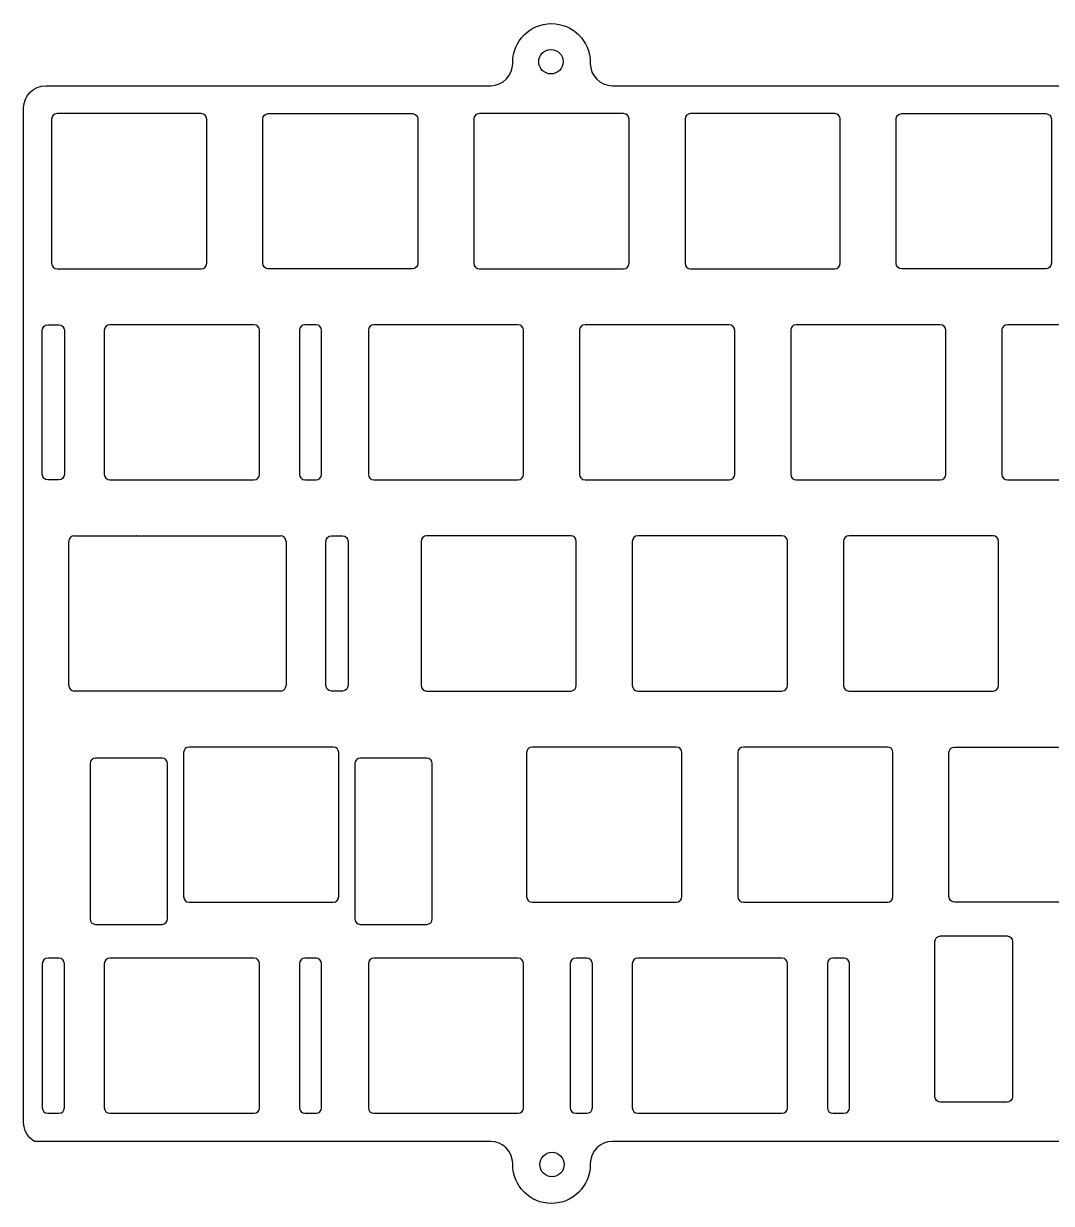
# Model space of a CAD drawing. Header units: centimetres. Extents: x 7.3 to 35.8, y -17.7 to -7.
# Drawn here: x 7.25 to 16.53, y -17.69 to -7.05 of the extents above; entities that cross this region are included whole.
import ezdxf

# ---------------------------------------------------------------- set-up
doc = ezdxf.new("R2010")
doc.units = ezdxf.units.CM
doc.header["$MEASUREMENT"] = 0
doc.layers.add('brutal_tsangan_fixed v6_0', color=7, linetype='Continuous')

msp = doc.modelspace()

# ---------------------------------------------------------------- linework, layer by layer
at = {"layer": 'brutal_tsangan_fixed v6_0'}
for p, q in [((11.665, -7.406), (11.665, -7.396)), ((11.665, -7.406), (11.665, -7.396)), ((12.365, -7.396), (12.365, -7.406)), ((12.365, -7.396), (12.365, -7.406)), ((7.453, -7.606), (11.467, -7.606)), ((7.453, -7.606), (11.467, -7.606)), ((12.563, -7.606), (20.992, -7.606)), ((12.563, -7.606), (20.992, -7.606)), ((7.253, -16.959), (7.253, -7.806)), ((7.253, -16.959), (7.253, -7.806)), ((8.855, -7.858), (7.555, -7.858)), ((8.855, -7.858), (7.555, -7.858)), ((9.46, -7.858), (10.76, -7.858)), ((9.46, -7.858), (10.76, -7.858)), ((12.665, -7.858), (11.365, -7.858)), ((12.665, -7.858), (11.365, -7.858)), ((14.57, -7.858), (13.27, -7.858)), ((14.57, -7.858), (13.27, -7.858)), ((15.175, -7.858), (16.475, -7.858)), ((15.175, -7.858), (16.475, -7.858)), ((7.505, -7.908), (7.505, -9.208)), ((7.505, -7.908), (7.505, -9.208)), ((8.905, -9.208), (8.905, -7.908)), ((8.905, -9.208), (8.905, -7.908)), ((9.41, -9.208), (9.41, -7.908)), ((9.41, -9.208), (9.41, -7.908)), ((10.81, -7.908), (10.81, -9.208)), ((10.81, -7.908), (10.81, -9.208)), ((11.315, -7.908), (11.315, -9.208)), ((11.315, -7.908), (11.315, -9.208)), ((12.715, -9.208), (12.715, -7.908)), ((12.715, -9.208), (12.715, -7.908)), ((13.22, -7.908), (13.22, -9.208)), ((13.22, -7.908), (13.22, -9.208)), ((14.62, -9.208), (14.62, -7.908)), ((14.62, -9.208), (14.62, -7.908)), ((15.125, -9.208), (15.125, -7.908)), ((15.125, -9.208), (15.125, -7.908)), ((16.525, -7.908), (16.525, -9.208)), ((16.525, -7.908), (16.525, -9.208)), ((7.555, -9.258), (8.855, -9.258)), ((7.555, -9.258), (8.855, -9.258)), ((10.76, -9.258), (9.46, -9.258)), ((10.76, -9.258), (9.46, -9.258)), ((11.365, -9.258), (12.665, -9.258)), ((11.365, -9.258), (12.665, -9.258)), ((13.27, -9.258), (14.57, -9.258)), ((13.27, -9.258), (14.57, -9.258)), ((16.475, -9.258), (15.175, -9.258)), ((16.475, -9.258), (15.175, -9.258)), ((7.471, -9.763), (7.571, -9.763)), ((7.471, -9.763), (7.571, -9.763)), ((9.331, -9.763), (8.031, -9.763)), ((9.331, -9.763), (8.031, -9.763)), ((9.891, -9.763), (9.791, -9.763)), ((9.891, -9.763), (9.791, -9.763)), ((11.713, -9.763), (10.413, -9.763)), ((11.713, -9.763), (10.413, -9.763)), ((13.618, -9.763), (12.318, -9.763)), ((13.618, -9.763), (12.318, -9.763)), ((15.523, -9.763), (14.223, -9.763)), ((15.523, -9.763), (14.223, -9.763)), ((17.428, -9.763), (16.128, -9.763)), ((17.428, -9.763), (16.128, -9.763)), ((7.421, -11.113), (7.421, -9.813)), ((7.421, -11.113), (7.421, -9.813)), ((7.621, -9.813), (7.621, -11.113)), ((7.621, -9.813), (7.621, -11.113)), ((7.981, -9.813), (7.981, -11.113)), ((7.981, -9.813), (7.981, -11.113)), ((9.381, -11.113), (9.381, -9.813)), ((9.381, -11.113), (9.381, -9.813)), ((9.741, -9.813), (9.741, -11.113)), ((9.741, -9.813), (9.741, -11.113)), ((9.941, -11.113), (9.941, -9.813)), ((9.941, -11.113), (9.941, -9.813)), ((10.363, -9.813), (10.363, -11.113)), ((10.363, -9.813), (10.363, -11.113)), ((11.763, -11.113), (11.763, -9.813)), ((11.763, -11.113), (11.763, -9.813)), ((12.268, -9.813), (12.268, -11.113)), ((12.268, -9.813), (12.268, -11.113)), ((13.668, -11.113), (13.668, -9.813)), ((13.668, -11.113), (13.668, -9.813)), ((14.173, -9.813), (14.173, -11.113)), ((14.173, -9.813), (14.173, -11.113)), ((15.573, -11.113), (15.573, -9.813)), ((15.573, -11.113), (15.573, -9.813)), ((16.078, -9.813), (16.078, -11.113)), ((16.078, -9.813), (16.078, -11.113)), ((7.571, -11.163), (7.471, -11.163)), ((7.571, -11.163), (7.471, -11.163)), ((8.031, -11.163), (9.331, -11.163)), ((8.031, -11.163), (9.331, -11.163)), ((9.791, -11.163), (9.891, -11.163)), ((9.791, -11.163), (9.891, -11.163)), ((10.413, -11.163), (11.713, -11.163)), ((10.413, -11.163), (11.713, -11.163)), ((12.318, -11.163), (13.618, -11.163)), ((12.318, -11.163), (13.618, -11.163)), ((14.223, -11.163), (15.523, -11.163)), ((14.223, -11.163), (15.523, -11.163)), ((16.128, -11.163), (17.428, -11.163)), ((16.128, -11.163), (17.428, -11.163)), ((7.71, -11.668), (7.81, -11.668)), ((7.71, -11.668), (7.81, -11.668)), ((7.811, -11.668), (8.268, -11.668)), ((7.811, -11.668), (8.268, -11.668)), ((8.27, -11.668), (9.57, -11.668)), ((8.27, -11.668), (9.57, -11.668)), ((10.03, -11.668), (10.13, -11.668)), ((10.03, -11.668), (10.13, -11.668)), ((12.189, -11.668), (10.889, -11.668)), ((12.189, -11.668), (10.889, -11.668)), ((14.094, -11.668), (12.794, -11.668)), ((14.094, -11.668), (12.794, -11.668)), ((15.999, -11.668), (14.699, -11.668)), ((15.999, -11.668), (14.699, -11.668)), ((7.66, -13.018), (7.66, -11.718)), ((7.66, -13.018), (7.66, -11.718)), ((9.62, -11.718), (9.62, -13.018)), ((9.62, -11.718), (9.62, -13.018)), ((9.98, -13.018), (9.98, -11.718)), ((9.98, -13.018), (9.98, -11.718)), ((10.18, -11.718), (10.18, -13.018)), ((10.18, -11.718), (10.18, -13.018)), ((10.839, -11.718), (10.839, -13.018)), ((10.839, -11.718), (10.839, -13.018)), ((12.239, -13.018), (12.239, -11.718)), ((12.239, -13.018), (12.239, -11.718)), ((12.744, -11.718), (12.744, -13.018)), ((12.744, -11.718), (12.744, -13.018)), ((14.144, -13.018), (14.144, -11.718)), ((14.144, -13.018), (14.144, -11.718)), ((14.649, -11.718), (14.649, -13.018)), ((14.649, -11.718), (14.649, -13.018)), ((16.049, -13.018), (16.049, -11.718)), ((16.049, -13.018), (16.049, -11.718)), ((9.57, -13.068), (7.71, -13.068)), ((9.57, -13.068), (7.71, -13.068)), ((9.62, -13.018), (9.62, -13.018)), ((9.62, -13.018), (9.62, -13.018)), ((10.13, -13.068), (10.03, -13.068)), ((10.13, -13.068), (10.03, -13.068)), ((10.889, -13.068), (12.189, -13.068)), ((10.889, -13.068), (12.189, -13.068)), ((12.794, -13.068), (14.094, -13.068)), ((12.794, -13.068), (14.094, -13.068)), ((14.699, -13.068), (15.999, -13.068)), ((14.699, -13.068), (15.999, -13.068)), ((8.696, -13.623), (8.696, -14.923)), ((8.696, -13.623), (8.696, -14.923)), ((10.046, -13.573), (8.746, -13.573)), ((10.046, -13.573), (8.746, -13.573)), ((10.096, -14.923), (10.096, -13.623)), ((10.096, -14.923), (10.096, -13.623)), ((11.791, -13.623), (11.791, -14.923)), ((11.791, -13.623), (11.791, -14.923)), ((13.141, -13.573), (11.841, -13.573)), ((13.141, -13.573), (11.841, -13.573)), ((13.191, -14.923), (13.191, -13.623)), ((13.191, -14.923), (13.191, -13.623)), ((13.696, -13.623), (13.696, -14.923)), ((13.696, -13.623), (13.696, -14.923)), ((15.046, -13.573), (13.746, -13.573)), ((15.046, -13.573), (13.746, -13.573)), ((15.096, -14.923), (15.096, -13.623)), ((15.096, -14.923), (15.096, -13.623)), ((15.601, -14.923), (15.601, -13.623)), ((15.601, -14.923), (15.601, -13.623)), ((15.651, -13.573), (16.951, -13.573)), ((15.651, -13.573), (16.951, -13.573)), ((7.852, -13.723), (7.852, -15.123)), ((7.852, -13.723), (7.852, -15.123)), ((8.502, -13.673), (7.902, -13.673)), ((8.502, -13.673), (7.902, -13.673)), ((8.552, -15.123), (8.552, -13.723)), ((8.552, -15.123), (8.552, -13.723)), ((10.24, -13.723), (10.24, -15.123)), ((10.24, -13.723), (10.24, -15.123)), ((10.89, -13.673), (10.29, -13.673)), ((10.89, -13.673), (10.29, -13.673)), ((10.94, -15.123), (10.94, -13.723)), ((10.94, -15.123), (10.94, -13.723)), ((8.746, -14.973), (10.046, -14.973)), ((8.746, -14.973), (10.046, -14.973)), ((11.841, -14.973), (13.141, -14.973)), ((11.841, -14.973), (13.141, -14.973)), ((13.746, -14.973), (15.046, -14.973)), ((13.746, -14.973), (15.046, -14.973)), ((16.951, -14.973), (15.651, -14.973)), ((16.951, -14.973), (15.651, -14.973)), ((7.902, -15.173), (8.502, -15.173)), ((7.902, -15.173), (8.502, -15.173)), ((10.29, -15.173), (10.89, -15.173)), ((10.29, -15.173), (10.89, -15.173)), ((15.475, -16.728), (15.475, -15.328)), ((15.475, -16.728), (15.475, -15.328)), ((15.525, -15.278), (16.125, -15.278)), ((15.525, -15.278), (16.125, -15.278)), ((16.175, -15.328), (16.175, -16.728)), ((16.175, -15.328), (16.175, -16.728)), ((7.421, -15.528), (7.421, -16.828)), ((7.421, -15.528), (7.421, -16.828)), ((7.571, -15.478), (7.471, -15.478)), ((7.571, -15.478), (7.471, -15.478)), ((7.621, -16.828), (7.621, -15.528)), ((7.621, -16.828), (7.621, -15.528)), ((7.981, -15.528), (7.981, -16.828)), ((7.981, -15.528), (7.981, -16.828)), ((9.331, -15.478), (8.031, -15.478)), ((9.331, -15.478), (8.031, -15.478)), ((9.381, -16.828), (9.381, -15.528)), ((9.381, -16.828), (9.381, -15.528)), ((9.741, -15.528), (9.741, -16.828)), ((9.741, -15.528), (9.741, -16.828)), ((9.891, -15.478), (9.791, -15.478)), ((9.891, -15.478), (9.791, -15.478)), ((9.941, -16.828), (9.941, -15.528)), ((9.941, -16.828), (9.941, -15.528)), ((10.363, -15.528), (10.363, -16.828)), ((10.363, -15.528), (10.363, -16.828)), ((11.713, -15.478), (10.413, -15.478)), ((11.713, -15.478), (10.413, -15.478)), ((11.763, -16.828), (11.763, -15.528)), ((11.763, -16.828), (11.763, -15.528)), ((12.184, -15.528), (12.184, -16.828)), ((12.184, -15.528), (12.184, -16.828)), ((12.334, -15.478), (12.234, -15.478)), ((12.334, -15.478), (12.234, -15.478)), ((12.384, -16.828), (12.384, -15.528)), ((12.384, -16.828), (12.384, -15.528)), ((12.744, -15.528), (12.744, -16.828)), ((12.744, -15.528), (12.744, -16.828)), ((14.094, -15.478), (12.794, -15.478)), ((14.094, -15.478), (12.794, -15.478)), ((14.144, -16.828), (14.144, -15.528)), ((14.144, -16.828), (14.144, -15.528)), ((14.504, -15.528), (14.504, -16.828)), ((14.504, -15.528), (14.504, -16.828)), ((14.654, -15.478), (14.554, -15.478)), ((14.654, -15.478), (14.554, -15.478)), ((14.704, -16.828), (14.704, -15.528)), ((14.704, -16.828), (14.704, -15.528)), ((16.125, -16.778), (15.525, -16.778)), ((16.125, -16.778), (15.525, -16.778)), ((7.471, -16.878), (7.571, -16.878)), ((7.471, -16.878), (7.571, -16.878)), ((8.031, -16.878), (9.331, -16.878)), ((8.031, -16.878), (9.331, -16.878)), ((9.791, -16.878), (9.891, -16.878)), ((9.791, -16.878), (9.891, -16.878)), ((10.413, -16.878), (11.713, -16.878)), ((10.413, -16.878), (11.713, -16.878)), ((12.234, -16.878), (12.334, -16.878)), ((12.234, -16.878), (12.334, -16.878)), ((12.794, -16.878), (14.094, -16.878)), ((12.794, -16.878), (14.094, -16.878)), ((14.554, -16.878), (14.654, -16.878)), ((14.554, -16.878), (14.654, -16.878)), ((7.353, -17.131), (7.351, -17.131)), ((7.353, -17.131), (7.351, -17.131)), ((11.465, -17.131), (7.353, -17.131)), ((11.465, -17.131), (7.353, -17.131)), ((20.99, -17.131), (12.565, -17.131)), ((20.99, -17.131), (12.565, -17.131)), ((11.665, -17.341), (11.665, -17.331)), ((11.665, -17.341), (11.665, -17.331)), ((12.365, -17.331), (12.365, -17.341)), ((12.365, -17.331), (12.365, -17.341))]:
    msp.add_line(p, q, dxfattribs=at)
for centre in [(12.01, -7.39), (12.01, -7.39), (12.02, -17.34), (12.02, -17.34)]:
    msp.add_circle(centre, 0.11, dxfattribs=at)
at = {"layer": 'brutal_tsangan_fixed v6_0', "extrusion": (0, 0, -1)}
for centre, radius, start, end in [((-12.015, -7.396), 0.35, 360, 180), ((-12.015, -7.396), 0.35, 360, 180), ((-7.453, -7.806), 0.2, 360, 90), ((-7.453, -7.806), 0.2, 360, 90), ((-9.46, -7.908), 0.05, 360, 90), ((-9.46, -7.908), 0.05, 360, 90), ((-10.76, -7.908), 0.05, 90, 180), ((-10.76, -7.908), 0.05, 90, 180), ((-15.175, -7.908), 0.05, 360, 90), ((-15.175, -7.908), 0.05, 360, 90), ((-16.475, -7.908), 0.05, 90, 180), ((-16.475, -7.908), 0.05, 90, 180), ((-9.46, -9.208), 0.05, 270, 360), ((-9.46, -9.208), 0.05, 270, 360), ((-10.76, -9.208), 0.05, 180, 270), ((-10.76, -9.208), 0.05, 180, 270), ((-15.175, -9.208), 0.05, 270, 0), ((-15.175, -9.208), 0.05, 270, 0), ((-16.475, -9.208), 0.05, 180, 270), ((-16.475, -9.208), 0.05, 180, 270), ((-7.471, -9.813), 0.05, 0, 90), ((-7.471, -9.813), 0.05, 0, 90), ((-7.571, -9.813), 0.05, 90, 180), ((-7.571, -9.813), 0.05, 90, 180), ((-7.471, -11.113), 0.05, 270, 0), ((-7.471, -11.113), 0.05, 270, 0), ((-7.571, -11.113), 0.05, 180, 270), ((-7.571, -11.113), 0.05, 180, 270), ((-10.03, -11.718), 0.05, 0, 90), ((-10.03, -11.718), 0.05, 0, 90), ((-10.13, -11.718), 0.05, 90, 180), ((-10.13, -11.718), 0.05, 90, 180), ((-10.03, -13.018), 0.05, 270, 0), ((-10.03, -13.018), 0.05, 270, 0), ((-10.13, -13.018), 0.05, 180, 270), ((-10.13, -13.018), 0.05, 180, 270), ((-15.651, -13.623), 0.05, 360, 90), ((-15.651, -13.623), 0.05, 360, 90), ((-15.651, -14.923), 0.05, 270, 360), ((-15.651, -14.923), 0.05, 270, 360), ((-15.525, -15.328), 0.05, 0, 90), ((-15.525, -15.328), 0.05, 0, 90), ((-16.125, -15.328), 0.05, 90, 180), ((-16.125, -15.328), 0.05, 90, 180), ((-15.525, -16.728), 0.05, 270, 0), ((-15.525, -16.728), 0.05, 270, 0), ((-16.125, -16.728), 0.05, 180, 270), ((-16.125, -16.728), 0.05, 180, 270), ((-7.453, -16.959), 0.2, 300.5233, 0), ((-7.453, -16.959), 0.2, 300.5233, 0), ((-12.015, -17.341), 0.35, 180, 360), ((-12.015, -17.341), 0.35, 180, 360)]:
    msp.add_arc(centre, radius, start, end, dxfattribs=at)
at = {"layer": 'brutal_tsangan_fixed v6_0'}
for centre, radius, start, end in [((11.465, -7.406), 0.2, 270.6393, 360), ((11.465, -7.406), 0.2, 270.6393, 360), ((12.565, -7.406), 0.2, 180, 269.3607), ((12.565, -7.406), 0.2, 180, 269.3607), ((7.555, -7.908), 0.05, 90, 180), ((7.555, -7.908), 0.05, 90, 180), ((8.855, -7.908), 0.05, 0, 90), ((8.855, -7.908), 0.05, 0, 90), ((11.365, -7.908), 0.05, 90, 180), ((11.365, -7.908), 0.05, 90, 180), ((12.665, -7.908), 0.05, 360, 90), ((12.665, -7.908), 0.05, 360, 90), ((13.27, -7.908), 0.05, 90, 180), ((13.27, -7.908), 0.05, 90, 180), ((14.57, -7.908), 0.05, 0, 90), ((14.57, -7.908), 0.05, 0, 90), ((7.555, -9.208), 0.05, 180, 270), ((7.555, -9.208), 0.05, 180, 270), ((8.855, -9.208), 0.05, 270, 360), ((8.855, -9.208), 0.05, 270, 360), ((11.365, -9.208), 0.05, 180, 270), ((11.365, -9.208), 0.05, 180, 270), ((12.665, -9.208), 0.05, 270, 360), ((12.665, -9.208), 0.05, 270, 360), ((13.27, -9.208), 0.05, 180, 270), ((13.27, -9.208), 0.05, 180, 270), ((14.57, -9.208), 0.05, 270, 0), ((14.57, -9.208), 0.05, 270, 0), ((8.031, -9.813), 0.05, 90, 180), ((8.031, -9.813), 0.05, 90, 180), ((9.331, -9.813), 0.05, 0, 90), ((9.331, -9.813), 0.05, 0, 90), ((9.791, -9.813), 0.05, 90, 180), ((9.791, -9.813), 0.05, 90, 180), ((9.891, -9.813), 0.05, 360, 90), ((9.891, -9.813), 0.05, 360, 90), ((10.413, -9.813), 0.05, 90, 180), ((10.413, -9.813), 0.05, 90, 180), ((11.713, -9.813), 0.05, 360, 90), ((11.713, -9.813), 0.05, 360, 90), ((12.318, -9.813), 0.05, 90, 180), ((12.318, -9.813), 0.05, 90, 180), ((13.618, -9.813), 0.05, 360, 90), ((13.618, -9.813), 0.05, 360, 90), ((14.223, -9.813), 0.05, 90, 180), ((14.223, -9.813), 0.05, 90, 180), ((15.523, -9.813), 0.05, 0, 90), ((15.523, -9.813), 0.05, 0, 90), ((16.128, -9.813), 0.05, 90, 180), ((16.128, -9.813), 0.05, 90, 180), ((8.031, -11.113), 0.05, 180, 270), ((8.031, -11.113), 0.05, 180, 270), ((9.331, -11.113), 0.05, 270, 360), ((9.331, -11.113), 0.05, 270, 360), ((9.791, -11.113), 0.05, 180, 270), ((9.791, -11.113), 0.05, 180, 270), ((9.891, -11.113), 0.05, 270, 0), ((9.891, -11.113), 0.05, 270, 0), ((10.413, -11.113), 0.05, 180, 270), ((10.413, -11.113), 0.05, 180, 270), ((11.713, -11.113), 0.05, 270, 0), ((11.713, -11.113), 0.05, 270, 0), ((12.318, -11.113), 0.05, 180, 270), ((12.318, -11.113), 0.05, 180, 270), ((13.618, -11.113), 0.05, 270, 0), ((13.618, -11.113), 0.05, 270, 0), ((14.223, -11.113), 0.05, 180, 270), ((14.223, -11.113), 0.05, 180, 270), ((15.523, -11.113), 0.05, 270, 0), ((15.523, -11.113), 0.05, 270, 0), ((16.128, -11.113), 0.05, 180, 270), ((16.128, -11.113), 0.05, 180, 270), ((7.71, -11.718), 0.05, 90, 180), ((7.71, -11.718), 0.05, 90, 180), ((7.81, -11.718), 0.05, 88.7214, 90), ((7.81, -11.718), 0.05, 88.7214, 90), ((8.27, -11.718), 0.05, 90, 91.2786), ((8.27, -11.718), 0.05, 90, 91.2786), ((9.57, -11.718), 0.05, 0, 90), ((9.57, -11.718), 0.05, 0, 90), ((10.889, -11.718), 0.05, 90, 180), ((10.889, -11.718), 0.05, 90, 180), ((12.189, -11.718), 0.05, 0, 90), ((12.189, -11.718), 0.05, 0, 90), ((12.794, -11.718), 0.05, 90, 180), ((12.794, -11.718), 0.05, 90, 180), ((14.094, -11.718), 0.05, 0, 90), ((14.094, -11.718), 0.05, 0, 90), ((14.699, -11.718), 0.05, 90, 180), ((14.699, -11.718), 0.05, 90, 180), ((15.999, -11.718), 0.05, 360, 90), ((15.999, -11.718), 0.05, 360, 90), ((7.71, -13.018), 0.05, 180, 270), ((7.71, -13.018), 0.05, 180, 270), ((9.57, -13.018), 0.05, 270, 0), ((9.57, -13.018), 0.05, 270, 0), ((10.889, -13.018), 0.05, 180, 270), ((10.889, -13.018), 0.05, 180, 270), ((12.189, -13.018), 0.05, 270, 0), ((12.189, -13.018), 0.05, 270, 0), ((12.794, -13.018), 0.05, 180, 270), ((12.794, -13.018), 0.05, 180, 270), ((14.094, -13.018), 0.05, 270, 0), ((14.094, -13.018), 0.05, 270, 0), ((14.699, -13.018), 0.05, 180, 270), ((14.699, -13.018), 0.05, 180, 270), ((15.999, -13.018), 0.05, 270, 360), ((15.999, -13.018), 0.05, 270, 360), ((8.746, -13.623), 0.05, 90, 180), ((8.746, -13.623), 0.05, 90, 180), ((10.046, -13.623), 0.05, 360, 90), ((10.046, -13.623), 0.05, 360, 90), ((11.841, -13.623), 0.05, 90, 180), ((11.841, -13.623), 0.05, 90, 180), ((13.141, -13.623), 0.05, 0, 90), ((13.141, -13.623), 0.05, 0, 90), ((13.746, -13.623), 0.05, 90, 180), ((13.746, -13.623), 0.05, 90, 180), ((15.046, -13.623), 0.05, 0, 90), ((15.046, -13.623), 0.05, 0, 90), ((7.902, -13.723), 0.05, 90, 180), ((7.902, -13.723), 0.05, 90, 180), ((8.502, -13.723), 0.05, 0, 90), ((8.502, -13.723), 0.05, 0, 90), ((10.29, -13.723), 0.05, 90, 180), ((10.29, -13.723), 0.05, 90, 180), ((10.89, -13.723), 0.05, 0, 90), ((10.89, -13.723), 0.05, 0, 90), ((8.746, -14.923), 0.05, 180, 270), ((8.746, -14.923), 0.05, 180, 270), ((10.046, -14.923), 0.05, 270, 0), ((10.046, -14.923), 0.05, 270, 0), ((11.841, -14.923), 0.05, 180, 270), ((11.841, -14.923), 0.05, 180, 270), ((13.141, -14.923), 0.05, 270, 360), ((13.141, -14.923), 0.05, 270, 360), ((13.746, -14.923), 0.05, 180, 270), ((13.746, -14.923), 0.05, 180, 270), ((15.046, -14.923), 0.05, 270, 360), ((15.046, -14.923), 0.05, 270, 360), ((7.902, -15.123), 0.05, 180, 270), ((7.902, -15.123), 0.05, 180, 270), ((8.502, -15.123), 0.05, 270, 0), ((8.502, -15.123), 0.05, 270, 0), ((10.29, -15.123), 0.05, 180, 270), ((10.29, -15.123), 0.05, 180, 270), ((10.89, -15.123), 0.05, 270, 0), ((10.89, -15.123), 0.05, 270, 0), ((7.471, -15.528), 0.05, 90, 180), ((7.471, -15.528), 0.05, 90, 180), ((7.571, -15.528), 0.05, 0, 90), ((7.571, -15.528), 0.05, 0, 90), ((8.031, -15.528), 0.05, 90, 180), ((8.031, -15.528), 0.05, 90, 180), ((9.331, -15.528), 0.05, 0, 90), ((9.331, -15.528), 0.05, 0, 90), ((9.791, -15.528), 0.05, 90, 180), ((9.791, -15.528), 0.05, 90, 180), ((9.891, -15.528), 0.05, 360, 90), ((9.891, -15.528), 0.05, 360, 90), ((10.413, -15.528), 0.05, 90, 180), ((10.413, -15.528), 0.05, 90, 180), ((11.713, -15.528), 0.05, 360, 90), ((11.713, -15.528), 0.05, 360, 90), ((12.234, -15.528), 0.05, 90, 180), ((12.234, -15.528), 0.05, 90, 180), ((12.334, -15.528), 0.05, 0, 90), ((12.334, -15.528), 0.05, 0, 90), ((12.794, -15.528), 0.05, 90, 180), ((12.794, -15.528), 0.05, 90, 180), ((14.094, -15.528), 0.05, 360, 90), ((14.094, -15.528), 0.05, 360, 90), ((14.554, -15.528), 0.05, 90, 180), ((14.554, -15.528), 0.05, 90, 180), ((14.654, -15.528), 0.05, 0, 90), ((14.654, -15.528), 0.05, 0, 90), ((7.471, -16.828), 0.05, 180, 270), ((7.471, -16.828), 0.05, 180, 270), ((7.571, -16.828), 0.05, 270, 360), ((7.571, -16.828), 0.05, 270, 360), ((8.031, -16.828), 0.05, 180, 270), ((8.031, -16.828), 0.05, 180, 270), ((9.331, -16.828), 0.05, 270, 0), ((9.331, -16.828), 0.05, 270, 0), ((9.791, -16.828), 0.05, 180, 270), ((9.791, -16.828), 0.05, 180, 270), ((9.891, -16.828), 0.05, 270, 360), ((9.891, -16.828), 0.05, 270, 360), ((10.413, -16.828), 0.05, 180, 270), ((10.413, -16.828), 0.05, 180, 270), ((11.713, -16.828), 0.05, 270, 360), ((11.713, -16.828), 0.05, 270, 360), ((12.234, -16.828), 0.05, 180, 270), ((12.234, -16.828), 0.05, 180, 270), ((12.334, -16.828), 0.05, 270, 0), ((12.334, -16.828), 0.05, 270, 0), ((12.794, -16.828), 0.05, 180, 270), ((12.794, -16.828), 0.05, 180, 270), ((14.094, -16.828), 0.05, 270, 360), ((14.094, -16.828), 0.05, 270, 360), ((14.554, -16.828), 0.05, 180, 270), ((14.554, -16.828), 0.05, 180, 270), ((14.654, -16.828), 0.05, 270, 0), ((14.654, -16.828), 0.05, 270, 0), ((11.465, -17.331), 0.2, 0, 90), ((11.465, -17.331), 0.2, 0, 90), ((12.565, -17.331), 0.2, 90, 180), ((12.565, -17.331), 0.2, 90, 180)]:
    msp.add_arc(centre, radius, start, end, dxfattribs=at)

doc.saveas('drawing.dxf')
